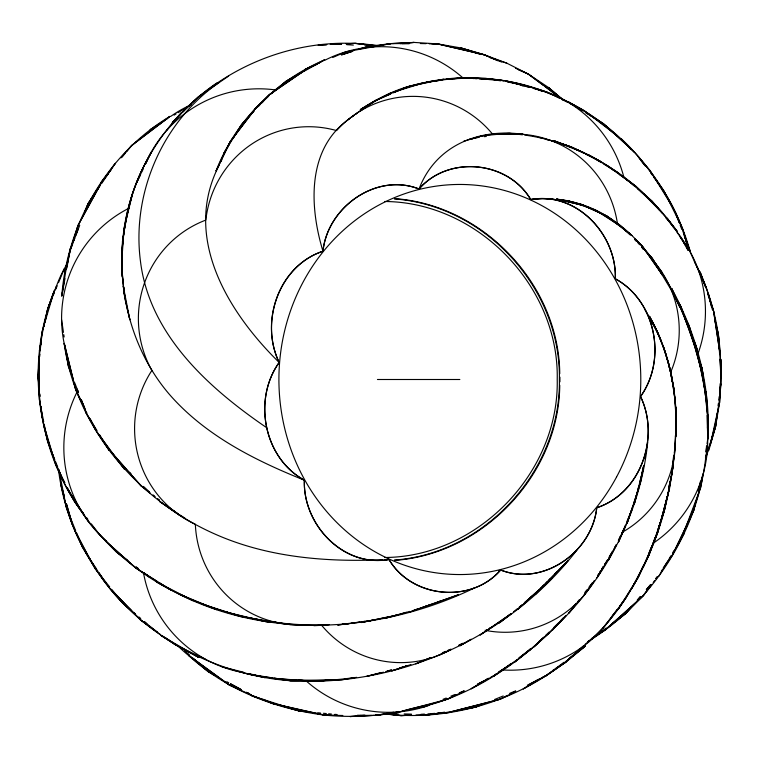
<?xml version="1.0" encoding="UTF-8"?>
<svg xmlns="http://www.w3.org/2000/svg" width="759" height="759" viewBox="0 0 759 759"><rect width="100%" height="100%" fill="white"/><g stroke="black" fill="none" stroke-linecap="round" stroke-linejoin="round"><path stroke-width="1.14" d="M122.379 266.21L122.351 276.779L123.281 284.777M122.379 263.866C120.349 224.749 131.943 185.794 151.307 152.075L145.728 163.726M304.378 480.2C302.67 524.469 343.163 567.912 388.978 559.468C411.72 598.443 471.33 603.927 500.646 570.009C543.178 586.745 592.219 552.049 596.735 507.771C641.07 493.303 660.207 437.118 640.53 396.54C667.123 359.5 655.966 300.934 615.312 278.8C617.02 234.531 576.536 191.088 530.712 199.532C507.97 160.557 448.36 155.073 419.044 188.991C376.511 172.255 327.48 206.951 322.964 251.229C278.629 265.697 259.483 321.882 279.17 362.46C252.567 399.5 263.724 458.066 304.378 480.2C302.794 524.46 343.239 567.59 388.978 559.468C411.852 598.149 471.273 603.984 500.646 570.009C543.207 586.698 592.029 551.964 596.735 507.771C640.757 493.132 660.159 437.137 640.53 396.54C667.028 359.453 655.947 301.019 615.312 278.8C616.906 234.54 576.461 191.41 530.712 199.532C507.847 160.851 448.427 155.016 419.044 188.991C376.492 172.302 327.66 207.036 322.964 251.229C278.942 265.868 259.54 321.863 279.17 362.46C252.662 399.547 263.752 457.981 304.378 480.2C255.271 460.542 206.068 435.837 170.481 395.619C131.677 351.332 115.833 288.885 124.068 231.153M675.785 418.598L675.871 436.207C678.062 394.813 670.093 352.499 649.429 316.285C666.715 347.11 675.007 382.223 676.098 417.393L673.992 389.149L670.681 373.371M707.815 439.015C710.86 386.597 696.667 334.207 671.573 288.392C694.305 335.184 709.769 386.549 707.815 439.015L706.999 415.325M707.768 435.827L708.138 415.211L707.464 428.114M675.871 436.207L675.728 406.862L675.766 413.902M720.149 383.722L719.608 402.355L715.538 426.71L708.745 450.485M720.547 369.737C721.154 332.423 711.914 294.53 694.381 261.608M675.795 434.546L674.362 452.933M675.889 432.25L676.174 425.382L675.889 430.078M559.753 385.325C558.918 474.384 483.426 554.013 394.718 560.398M559.914 381.834L559.914 377.166M706.117 453.92C698.954 528.634 654.846 599.477 591.27 639.41M706.24 451.577L706.544 445.713M675.605 434.774C674.4 472.174 666.127 509.128 653.082 544.137C637.864 581.688 617.095 618.528 585.142 644.325M53.614 457.316C32.836 404.509 32.969 343.485 54.269 290.839C32.77 346.294 33.557 409.689 55.73 464.821C77.779 518.406 119.429 563.121 170.728 589.866C264.54 640.89 380.373 633.68 474.679 587.846M39.041 388.447L37.95 375.117L39.126 362.385M39.667 356.597L39.885 354.282M40.199 350.81L41.916 332.29L54.269 290.839M719.693 393.228L720.746 383.883L720.851 359.254C722.701 392.887 716.61 426.492 705.652 458.208M717.084 413.978L715.538 426.71L710.263 444.926L719.608 402.355L720.746 383.883L719.617 393.143M718.071 405.875L718.346 403.56M718.773 400.088L719.19 396.615M671.354 477.193L674.068 455.239M64.951 278.619L61.802 296.019C67.124 223.62 107.247 153.935 169.921 116.412L131.668 145.472L120.956 157.872M652.835 544.307L648.917 555.218L631.991 588.083C651.924 554.108 665.615 516.158 670.984 477.098M672.389 465.874L673.717 455.457M717.227 414.129L715.538 426.71L708.688 448M717.53 411.843L717.843 409.556M702.749 474.233C698.489 502.515 685.035 529.564 672.408 555.028L693.717 510.532L695.842 501.424M705.889 452.089L706.714 446.264M707.037 443.93L707.701 439.271A123.508 123.262 -90 0 1 658.632 539.345A123.508 123.262 90 0 1 652.854 543.444M647.702 442.25C641.203 506.016 612.266 566.205 568.861 613.073C526.139 659.144 471.614 698.641 408.665 709.712M124.429 228.838C127.607 205.044 135.074 181.705 146.81 160.747M643.186 468.834L643.708 465.476M644.761 458.759L645.112 456.52M645.463 454.28L645.994 450.922M61.802 296.019L65.625 271.94L70.407 248.468L66.839 268.183M702.929 474.441L700.927 487.06L683.66 532.827L693.717 510.532L695.823 501.481M669.59 487.876L673.195 465.96L666.895 499.204L669.59 487.876L660.842 521.632L664.429 510.276L666.639 499.375L664.163 508.312M124.201 231.343L122.436 241.561L122.284 257.187M124.599 229.076L124.988 226.808M125.377 224.541C133.897 167.189 169.266 115.359 216.903 82.93M643.091 467.098L640.036 484.365L642.958 469.944M645.529 453.284L645.937 450.988M41.394 340.25L39.459 350.582L41.47 340.355M667.493 494.944L667.92 492.714M668.992 487.145L670.055 481.586M670.482 479.356L670.909 477.126M667.104 496.566L664.429 510.276L653.082 544.137L657.579 532.827L662.417 515.162M668.888 487.43L670.007 481.728M45.047 322.158L47.732 308.515L56.612 285.669M43.984 326.474L44.449 324.235M45.625 318.619L47.732 308.515L51.773 298.828M698.973 487.895L700.548 481.092M698.233 491.168L699.295 486.614M70.321 250.29L64.828 272.386L68.025 260.982M637.418 491.652L634.249 504.204L642.92 469.982L640.017 481.386M637.996 489.365L638.86 485.95M663.005 512.913L666.563 499.403M663.262 511.651L657.579 532.827L643.499 566.394L648.917 555.218L655.121 537.448M73.765 240.432L77.911 225.603L101.279 182.91L115.349 163.289L101.678 183.488M72.665 243.772L70.587 249.18L77.911 225.603L101.279 182.91L88.016 203.687L85.008 211.372M705.443 458.085L707.967 450.239M632.902 505.845L627.105 523.359L638.689 488.322L633.983 502.553M653.233 543.216L655.159 537.609M657.474 530.883L660.937 520.788L659.002 526.338M70.587 249.18L74.989 237.434M75.796 235.29L78.196 228.886M73.908 240.518L74.743 238.354M75.568 236.182L79.714 225.347M84.277 213.431L88.016 203.687L95.169 193.109M625.966 524.668L632.389 508.35L627.019 521.348M625.236 525.683L618.547 541.935L625.539 525.75L624.515 527.828M53.121 295.593L54.468 292.367M55.815 289.141L57.162 285.906M58.509 282.68L64.344 268.677M218.924 165.623C182.207 237.539 227.994 312.224 279.17 362.46M649.562 551.613L652.768 544.269M642.987 566.537L638.328 577.134L625.682 598.253L618.443 608.889L638.328 577.134L643.594 565.256M649.04 552.751L651.364 547.457M324.615 59.876L304.976 70.217L269.36 94.666L254.597 109.704L230.3 141.525L216.125 170.841C235.167 121.06 275.764 80.691 324.615 59.876L303.344 71.669M216.125 170.841L230.3 141.525L254.597 109.704L241.523 124.647L224.019 152.986L228.848 145.168M140.937 173.612L135.586 184.921L140.149 175.386M141.667 172.208L143.195 169.029M619.382 538.558L620.919 535.361M621.953 533.226L625.539 525.75M220.85 161.743L221.808 159.798M419.044 188.991C435.495 145.434 479.138 127.882 523.625 134.4M614.724 547.581L608.538 560.047L616.299 544.905M618.329 540.304L620.909 535.104M621.934 533.027L623.481 529.905M664.495 566.565L672.199 555.313L684.115 533.397L677.512 544.582M607.741 559.819L597.029 577.789L603.433 566.821M610.008 555.835L612.276 551.859M615.113 546.878L616.251 544.896L615.065 546.888M604.6 564.829L607.504 559.848M608.671 557.856L612.162 551.869M658.935 576.09L667.929 560.844M669.125 558.814L670.918 555.768M672.721 552.713L673.916 550.683M233.07 138.328L241.523 124.647L254.246 110.947M597.475 575.626L598.775 573.652M602.039 568.719L603.339 566.745M604.648 564.762L606.602 561.802L604.667 564.677M583.984 595.265L592.381 582.836M599.496 572.324L600.786 570.407M602.077 568.5L603.367 566.584M97.124 190.224L99.733 186.372M661.288 571.252L662.569 569.373M650.899 585.132L643.347 595.711L625.52 611.915L606.887 628.367L587.532 641.915L589.364 640.511M663.271 567.817L672.199 555.313M610.843 618.243L625.682 598.253L619.942 605.805M651.763 584.411L643.347 595.711L606.887 628.367L625.786 613.528L631.905 606.441M653.167 582.523L654.571 580.644M655.975 578.756L657.379 576.878L655.776 578.624M602.75 628.471L617.076 609.581M576.081 603.766L568.861 613.073L576.081 604.098M584.753 592.599L586.916 589.809M589.088 587.02L591.973 583.301M111.317 169.494L100.615 183.061L108.006 174.115M578.244 601.413L579.686 599.619M122.057 157.104L125.017 153.527M126.497 151.734L131.668 145.472L169.921 116.412M166.544 130.529L181.221 112.901L172.321 122.616L180.642 114.343M576.84 550.152C510.01 636.82 399.756 687.388 290.479 680.719C227.406 676.146 166.325 647.901 122.199 602.599C91.279 569.516 68.889 528.397 60.682 483.692L64.24 496.101M646.279 589.743L650.7 584.572M655.861 578.529L657.341 576.802M631.165 607.266L625.786 613.528L611.773 623.907M637.313 600.103L640.397 596.527M646.545 589.364L650.387 584.885M637.266 600.246L640.321 596.697M563.112 618.073L552.135 630.397L565.806 615.729L560.768 620.663M573.292 606.631L574.857 604.866M577.997 601.346L579.563 599.582M258.231 106.658L259.815 104.951M261.409 103.233L269.36 94.666L304.976 70.217L286.115 81.213L271.276 93.86M547.751 581.479L535.171 594.61L544.099 585.227M554.829 573.994L557.182 571.489M545.721 583.519L547.343 581.821M548.966 580.113L550.588 578.405M172.321 122.616L184.418 110.216M186.04 108.565C236.011 59.515 308.837 34.8 378.333 45.815A124.362 124.353 -90 0 0 364.548 44.866M565.806 615.729L548.956 632.987L533.909 646.934L543.985 637.076M183.137 111.858L198.099 96.962L228.63 76.071M545.664 635.435L549.013 632.152M554.051 627.228L558.245 623.12M268.686 96.194L254.939 108.907L263.601 101.213M529.014 599.249L532.476 596.043M535.076 593.633L536.812 592.029M528.074 599.933L517.629 609.496L527.268 600.834L523.644 603.623M529.82 598.339L532.429 595.957M583.386 645.918C531.556 696.734 456.216 722.445 384.168 713.887M279.189 87.361L286.115 81.213L301.314 72.788M584.563 645.321L565.778 661.772L585.331 646.099L569.478 658.072M530.285 648.822L514.279 662.379L530.664 649.296L548.956 632.987L545.398 636.004M539.175 641.279L543.624 637.513M585.331 646.099L566.024 662.038L545.237 676.383L553.634 670.045M513.568 611.763L517.211 608.832M519.943 606.64L521.765 605.17M524.497 602.978L527.23 600.786M511.025 613.642L499.318 622.949L510.835 613.955L480.124 635.027L491.652 627.238M519.137 607.2L521.841 605.056M516.613 660.036L493.331 676.43L510.56 663.907M518.482 658.603L530.664 649.296L519.175 657.645M218.886 82.617C162.473 121.782 131.535 193.317 140.462 261.257C149.39 334.842 208.725 388.105 266.551 427.611M555.493 668.641L563.89 662.303M349.918 118.432C306.522 148.299 309.368 206.457 322.964 251.229M351.806 117.019L353.685 115.605M591.233 639.125L599.638 632.902M601.498 631.516L606.175 628.063M347.831 119.818C366.085 106.127 385.24 93.224 407.384 86.792C425.941 81.498 445.011 78.3 464.309 77.617C496.993 77.94 530.645 83.092 559.838 98.461M360.8 110.729L374.282 101.317L360.345 109.666C402.204 81.526 454.375 73.623 503.71 80.701L488.644 79.524M492.61 626.592L510.835 613.955M587.504 641.953L589.392 640.681M355.506 114.315L357.28 113.157M167.635 118.404L150.121 129.761L160.102 123.66M490.01 677.787L492.876 675.956M494.783 674.732L496.69 673.508M498.597 672.284L510.987 664.334L499.043 671.668M538.159 679.561L523.236 688.944L545.114 676.07L566.024 662.038L553.083 670.178M591.935 638.272L606.356 629.239L596.194 635.34M482.117 682.056L471.159 688.783L489.024 678.366M485.096 680.225L488.084 678.394M174.086 115.121L176.079 113.907M178.08 112.683L191.059 104.751A124.362 124.353 -90 0 0 170.547 116.516M360.345 109.666L375.05 100.767L389.927 93.272L424.063 82.722L407.384 86.792L393.731 92.456M471.187 639.192L459.963 645.795L469.536 640.235M498.71 571.081L500.646 570.009M528.928 684.713L545.114 676.07L541.964 677.683M477.904 684.106L489.005 678.318L485.798 679.922M507.382 695.472L500.048 699.248L450.941 711.809L426.055 715.168L444.622 712.17M509.479 694.4L515.769 691.164M527.296 685.235L539.867 678.764M456.301 694.855C439.091 704.077 419.006 705.832 400.562 711.695C375.506 716.458 349.918 717.578 324.539 715.12C274.957 708.859 225.954 689.76 188.849 655.653M461.567 692.189L463.673 691.126M477.373 684.191L483.692 680.994M459.129 645.197L463.199 643.139M438.749 655.311L450.286 649.543M458.683 645.349L461.833 643.774M515.598 691.544L500.048 699.248L450.941 711.809L475.969 707.094L483.597 703.982M464.66 690.908L447.867 699.124L400.562 711.695M320.611 62.219L304.672 69.629L316.56 64.487M391.635 93.329L375.05 100.767L390.145 94.249M332.774 57.466L345.743 51.849L391.084 43.567L414.12 42.428L437.478 43.88L460.817 47.921L483.749 54.572L506.851 63.187L528.292 74.059L548.425 87.456L562.77 99.448M393.38 92.845L407.384 86.792L443.664 79.154M430.628 657.607L415.695 663.831L430.837 657.683M442.364 652.721L445.561 651.383M447.696 650.501L450.893 649.163M494.507 699.523L503.226 695.965M509.773 693.29L515.437 690.984M423.55 707.151L432.184 703.678M442.981 699.343L446.216 698.043M450.818 696.193L455.058 694.485M459.309 692.787L463.559 691.079M428.304 605.473L409.215 612.2L431.169 604.373M437.934 601.991L441.14 600.824M410.923 664.58L391.663 670.88L407.327 665.605M341.721 54.819L352.963 51.204M358.58 49.392L367.574 46.498L391.084 43.567L368.741 47.305M341.474 54.885L345.905 53.453M346.986 53.111L352.404 51.365M359.994 48.937L367.574 46.498L380.373 45.379M471.472 138.973C487.971 133.423 505.836 132.398 523.055 134.466L496.452 133.973L523.055 134.466M463.721 141.231L482.809 135.652L509.45 133.29L522.315 134.779M397.526 614.97L409.727 611.412M414.167 610.122L420.818 608.187L414.129 610.075M406.331 612.276L385.155 618.262L396.407 615.274M385.743 671.62L391.208 670.15M399.955 667.787L403.228 666.905M405.42 666.317L407.602 665.728L405.344 666.307M380.458 672.759L366.882 676.278L383.551 672.208M387.242 671.003L391.767 669.827M469.176 139.39L478.986 137.294M389.424 616.744L361.331 622.532L396.397 615.207L391.739 616.232M354.415 677.512C318.941 682.986 282.177 680.766 246.979 673.878L272.168 677.834M389.206 713.062L375.468 715.433L398.978 712.502L386.151 713.564M391.492 712.673L393.788 712.274M396.075 711.885L398.361 711.487M356.607 677.322L341.597 679.846L298.211 680.301L316.048 681.383L326.095 680.444M459.717 709.722L475.969 707.094M351.275 623.348L374.377 620.027L367.489 620.966M438.617 80.369L426.33 82.067L438.996 80.577M440.856 80.056L443.085 79.752M394.376 560.057C485.124 553.653 561.138 470.447 559.374 379.5C561.138 288.553 485.124 205.347 394.376 198.943M353.703 622.835L337.632 625.027L350.136 623.49M356.009 622.522L359.453 622.057M361.749 621.744L365.193 621.279M449.347 79.363L464.309 77.617L482.136 78.699M375.003 715.196L398.978 712.502M328.789 680.064L316.048 681.383L272.415 678.299L290.479 680.719L303.059 680.453M530.712 199.532L542.704 198.678L554.184 199.209M446.434 79.287L452.022 78.765M454.252 78.556L464.309 77.617L477.05 78.613M484.214 136.658L486.358 136.459M331.683 679.922L333.922 679.713M430.827 714.172L434.233 713.858M437.649 713.545L451.282 712.284L437.269 713.223M400.154 43.652L414.12 42.428L390.268 43.671M365.164 715.31L350.013 716.572L373.864 715.329M343.163 623.907L348.95 623.509M411.577 714.94L401.065 715.652L387.877 714.172M420.922 714.314L424.423 714.077M427.924 713.849L434.935 713.375M326.901 44.62L318.125 45.189L326.285 44.79M257.254 619.145L240.992 616.574L202.615 604.164L216.818 609.638L179.209 594.098L193.298 600.739L156.857 582.068C208.592 612.247 269.341 627.266 329.112 624.752M343.106 623.87L348.941 623.5M313.951 625.71L326.92 625.008M334.444 44.383L341.427 44.041M346.095 43.813L355.411 43.348L368.599 44.828M384.68 557.504C477.876 556.926 559.241 472.544 557.22 379.5C559.241 286.456 477.876 202.074 384.68 201.496M330.193 44.411L341.654 43.927M346.237 43.737L355.411 43.348L373.902 45.844M411.378 715.215L401.065 715.652L387.356 713.83M415.97 715.025L426.283 714.589M382.289 559.744C325.915 562.182 267.785 557.4 215.641 534.364C138.185 500.456 76.061 428.294 64.154 343.372M384.519 559.658L388.978 559.468M475.267 78.547C498.189 78.101 521.395 82.826 542.59 91.497M302.215 680.444L290.479 680.719L274.454 678.195M473.075 78.547L485.656 78.281L500.456 80.824M392.583 43.642L405.353 43.491M360.051 715.481L371.559 715.348M333.505 44.401L341.227 44.392M377.451 379.5L459.85 379.5M402.071 43.718L409.148 43.756M429.224 43.842L437.478 43.88L484.47 54.838L460.817 47.921L479.897 54.25M336.284 715.177L324.539 715.12L300.517 709.94L275.745 704.162L251.846 695.813L299.397 711.079L308.761 711.942M357.423 715.263L364.462 715.291M304.416 624.733L290.194 624.6L251.457 618.348L265.546 621.564L275.887 622.437M420.334 43.538L426.046 43.652M431.767 43.766L437.478 43.88L484.47 54.838M330.25 715.234L324.539 715.12L275.745 704.162L299.397 711.079M334.823 715.329L342.831 715.49M404.186 713.915L411.492 714.143M346.759 44.667L353.39 45.094M479.375 78.794L486.329 79.334M281.703 622.892L265.546 621.564L226.799 612.247L240.992 616.574M317.67 712.758L320.459 713.014M323.381 713.289L326.313 713.555M328.656 713.773L331.389 714.02M334.823 714.342L337.11 714.551M548.501 198.763L552.998 199.228M557.542 199.589C624.306 205.86 666.981 268.895 688.062 326.655L680.776 306.389L676.544 299.312M524.649 135.055C585.967 143.498 641.251 181.297 676.99 231.153L665.615 217.52M394.718 198.602C483.426 204.987 558.918 284.616 559.753 373.675M559.763 200.006L557.533 199.683C585.967 201.391 610.634 217.814 631.905 235.527L606.934 216.078L580.388 204.057L606.934 216.078L621.08 226.599L595.483 210.044L568.738 200.86L556.565 199.076L583.472 205.471L556.565 199.076M507.287 82C594.695 96.07 666.592 167.103 690.14 251.295L684.314 235.992M240.242 672.009L265.128 677.654L249.303 673.669M222.159 666.857L243.648 672.256M523.34 85.511L507.354 81.346L523.264 85.663M525.541 86.279L528.947 87.209M533.501 88.442L547.135 92.143M539.573 137.436L542.913 138.442M545.133 139.106L548.472 140.102M556.262 142.426L570.73 146.753L583.643 152.673L553.662 140.652L570.73 146.753L588.329 154.836L601.1 161.838L585.388 154.03M559.81 143.423L570.73 146.753L583.301 152.995M550.417 140.368L566.622 145.51L553.662 140.652M490.01 57.599L506.851 63.187M252.586 695.586L274.948 704.428L262.956 699.324M501.708 62.077L483.749 54.572L497.876 60.758M241.153 690.045L229.161 684.941L189.219 655.804L208.051 671.544L215.195 675.453L208.051 671.544L197.577 662.171M246.609 692.36L248.781 693.29M518.511 69.781L528.292 74.059L562.751 99.695M515.513 68.215L528.292 74.059L543.131 85.16M246.343 692.35L251.523 695.159L229.161 684.941L189.219 655.804M205.328 659.154L182.378 648.433L198.792 657.398L160.68 635.292L176.534 645.492L198.792 657.398M561.954 99.514L567.248 102.152M569.364 103.205C594.088 114.77 614.809 133.527 634.458 152.179L603.452 123.708L585.606 112.313M230.48 683.821L240.499 689.219M246.514 692.464L251.523 695.159M226.685 681.667L228.753 682.787M230.821 683.916L241.172 689.542M582.627 110.814L567.76 101.602L584.174 110.567L617.247 135.804L603.452 123.708L585.606 112.655M601.432 162.701L588.329 154.836C623.395 172.767 653.205 199.978 676.99 231.153M603.443 163.906L618.566 172.986M567.76 101.602L581.641 109.932M156.781 581.138L135.861 568.055L105.387 540.863L116.506 552.068L123.053 557.106M158.773 582.39L170.728 589.866L135.861 568.055L105.387 540.863M178.346 513.862L159.646 501.5L179.361 515.114M180.31 515.162L185.234 518.416M155.69 631.327L160.434 634.543M162.322 635.833L176.534 645.492L166.117 638.101M157.587 632.048L140.519 619.951L110.169 588.529L140.519 619.951L154.741 630.615L149.523 626.033M165.832 505.266L175.386 512.059M613.689 170.367L606.052 164.902L635.653 186.097L646.905 197.16M619.42 174.475L635.653 186.097L662.588 213.222L651.972 201.154L643.613 193.868M544.99 86.545L562.618 99.733M136.193 567.096L138.081 568.51M143.736 572.76L149.4 577.001L143.764 572.732M127.787 560.616L116.506 552.068L99.097 534.127L91.384 523.966M136.24 567.03L138.129 568.453M124.922 558.548L126.791 559.981M97.038 430.657L85.406 411.72L97.437 432.696L111.582 452.449L141.24 486.102L150.348 493.198M152.986 495.238L154.902 496.747M157.635 498.881L159.456 500.304M157.521 498.777L159.371 500.219M634.088 185.784L626.147 179.152L627.94 180.718M637.617 188.735L641.943 192.406M641.289 192.074L651.972 201.154L659.552 210.243M144.381 621.716L154.827 630.587M131.013 610.16C105.662 589.174 89.258 560 75.056 530.826L94.998 568.538L109.704 586.954M133.66 612.428L135.415 613.936M138.944 616.963L140.709 618.471M144.238 621.498L146.876 623.765M562.504 99.562L548.425 87.456L560.408 98.385M149.495 491.955L143.46 486.424M153.043 495.001L154.827 496.528M129.798 609.202L122.199 602.599L111.905 589.715M184.484 650.463L189.722 655.15M193.213 658.271L195.831 660.615M630.093 234.854L617.93 223.668L630.293 234.522M635.302 239.645L642.247 246.03L662.579 275.213L652.209 258.212L642.105 247.178M634.562 238.63L642.247 246.03L662.579 275.213M634.989 239.588L636.592 241.258M634.885 239.626L636.459 241.315M638.034 243.003L639.609 244.702M641.972 247.235L643.547 248.924M645.909 251.457L652.209 258.212L671.383 290.261L680.055 307.613L671.573 288.392M631.014 149.523L621.498 139.049C642.266 158.346 658.451 181.477 672.113 206.182L650.036 170.471L640.52 159.997M141.24 486.102L111.582 452.449L124.381 469.071L115.396 456.946M129.571 472.278L131.108 474.024M643.395 249.208L641.924 247.396L643.423 249.265M655.226 263.904L661.867 272.139M645.017 165.528L638.015 156.401L645.15 165.86M650.615 172.824L652.712 175.557M83.68 513.805C62.646 488.028 51.83 455.912 43.586 424.12L55.73 464.821L64.885 482.781M86.488 517.496L87.883 519.346M653.708 177.217C669.353 196.913 680.785 220.148 687.123 244.483M83.537 513.852L74.572 501.794L67.57 488.056M114.021 455.077L97.437 432.696L109.277 450.59L99.486 434.641M656.146 180.215L663.698 190.462L682.398 228.174L688.508 249.683M685.168 245.091L680.633 237.017L667.095 218.137L673.736 227.776M679.722 236.447L689.694 250.906L706.439 288.23L713.593 311.095L719.959 353.277L721.05 377.764L719.921 359.225M92.778 563.624L94.666 566.451M95.919 568.339L97.807 571.166M99.068 573.054L105.975 583.443L98.936 572.628M96.374 568.69C79.837 545.702 67.912 519.118 62.826 491.196M88.661 521.983L66.441 487.145L79.61 508.094M92.152 562.675L82.295 547.068L76.536 532.856M675.975 298.401L680.776 306.389L695.111 347.148L689.144 325.924L683.992 315.725M686.307 247.111L688.005 250.138M644.495 308.742L657.076 331.18L660.691 339.785L649.429 316.285M680.633 237.017L688.081 250.337M652.493 322.879L657.076 331.18L666.497 355.734M85.786 410.951L86.877 413.038M89.609 418.266L96.156 430.808L90.387 419.224M684.865 317.537L689.144 325.924L700.908 368.855L696.373 346.787L693.223 339.235M84.619 407.63L75.701 389.718L64.344 343.789L68.547 366.872L72.646 377.46M81.393 399.974L85.245 409.907L75.701 389.718L64.344 343.789M697.094 266.627L706.439 288.23L700.111 271.855L705.12 286.437M692.701 338.087L696.373 346.787L705.158 391.559L702.16 368.76L698.555 358.02M75.644 530.664L66.337 507.705L59.079 470.618M58.452 469.271L62.845 480.134L58.604 469.385A124.362 124.353 90 0 0 63.927 496.111M679.428 222.767L675.159 211.932L679.314 222.871M683.271 232.51L690.14 251.295M54.781 459.717L47.57 441.444L44.145 424.072M55.635 461.861L57.76 467.24M77.171 389.13L78.443 392.412M81.422 400.069L85.245 409.907M74.695 382.745L78.395 392.251M680.149 225.053L681.819 229.427M707.815 294.283L713.593 311.095L719.959 353.277L718.431 334.88L714.712 318.704M699.143 359.823L702.16 368.76L704.456 388.418M66.412 503.929L72.352 524.327L66.517 504.004M712.435 309.767L708.403 294.179L711.468 306.617M715.367 322.452L718.431 334.88L719.636 354.586M670.197 371.17L668.271 362.366L663.347 346.502L670.928 372.147L672.502 381.91M670.178 371.293L668.271 362.366L670.928 372.147L674.988 399.338M670.652 373.523L673.992 389.149M42.096 413.646L39.354 399.746L39.089 356.645M42.551 415.96L43.69 421.757M61.593 319.729L63.462 332.376M63.803 334.681L64.135 336.977M66.849 355.373L68.547 366.872M704.722 390.733L705.263 395.354M705.538 397.669L707.559 415.021L706.183 391.635L706.676 405.847M123.546 287.063L124.884 298.496L129.827 319.767L123.205 285.83L124.884 298.496L123.774 286.911M39.534 394.063L39.791 396.388M40.948 406.871L42.096 417.365L41.062 406.805M37.95 375.117L39.212 388.029M39.791 393.893L40.018 396.245M123.337 282.282C119.021 252.5 124.334 222.396 132.54 193.744L124.078 228.45L121.563 263.743L122.351 276.779L122.313 266.409M122.294 260.65L122.303 264.104M300.573 624.951A105.103 103.575 -90 0 1 195.348 524.298A105.103 103.575 -90 0 1 140.832 392.65A105.103 103.575 90 0 1 151.876 370.458A105.103 103.575 -90 0 1 205.822 220.082A105.103 103.575 90 0 1 336.569 130.586A105.103 103.575 -90 0 1 492.838 134.476M451.064 649.41A105.103 103.575 90 0 1 321.683 625.369M594.306 580.55A105.103 103.575 -90 0 1 485.077 630.302M675.349 435.723A105.103 103.575 -90 0 1 622.902 531.888M670.795 371.957A105.103 103.575 90 0 0 672.996 366.35A105.103 103.575 -90 0 0 655.567 263.525M517.429 134.058A105.103 103.575 -90 0 1 617.418 223.525M145.766 163.308A123.508 123.262 90 0 1 184.731 113.679A123.508 123.262 -90 0 1 275.441 89.923M65.17 347.859A123.508 123.262 90 0 1 129.058 208.165M106.677 541.243A123.508 123.262 90 0 1 77.114 391.891M243.724 672.664A123.508 123.262 90 0 1 143.46 572.637M429.186 705.32A123.508 123.262 -90 0 1 306.427 681.136M613.367 614.562A123.508 123.262 -90 0 1 503.122 669.979M677.132 232.577A123.508 123.262 -90 0 1 698.138 353.267M522.069 85.776A123.508 123.262 90 0 1 529.051 86.991M533.634 88.016A123.508 123.262 90 0 1 623.974 177.682M324.861 60.246A123.508 123.262 90 0 1 462.867 77.864M55.132 289.957A124.362 124.353 -90 0 1 66.697 264.568M193.431 659.125A124.362 124.353 -90 0 1 177.644 645.586M391.198 714.134A124.362 124.353 -90 0 1 385.506 713.934M568.282 560.36L542.41 586.859L524.469 602.779L552.021 578.254L542.41 586.859L568.282 560.36M544.611 584.809L541.148 588.016L544.611 584.809M487.544 629.6L485.523 630.795L487.506 629.591M491.595 627.19L489.574 628.395L491.595 627.19M458.417 594.771L422.744 607.361L458.417 594.771M630.188 234.55L628.585 232.871L630.16 234.559M616.545 477.022A195.044 180.936 -90 0 0 459.85 184.456A195.044 180.936 -90 0 0 303.154 477.022A195.044 180.936 -90 0 0 616.545 477.022"/></g></svg>
